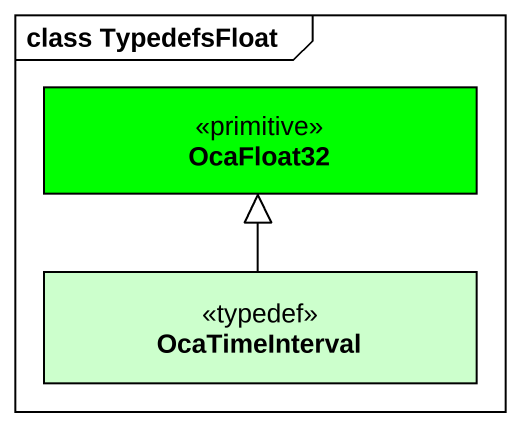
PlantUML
@startuml
mainframe class TypedefsFloat
hide circle
hide empty members
class OcaFloat32 <<primitive>> #00FF00
class OcaTimeInterval <<typedef>> #CCFFCC
OcaTimeInterval -up-|> OcaFloat32
@enduml
